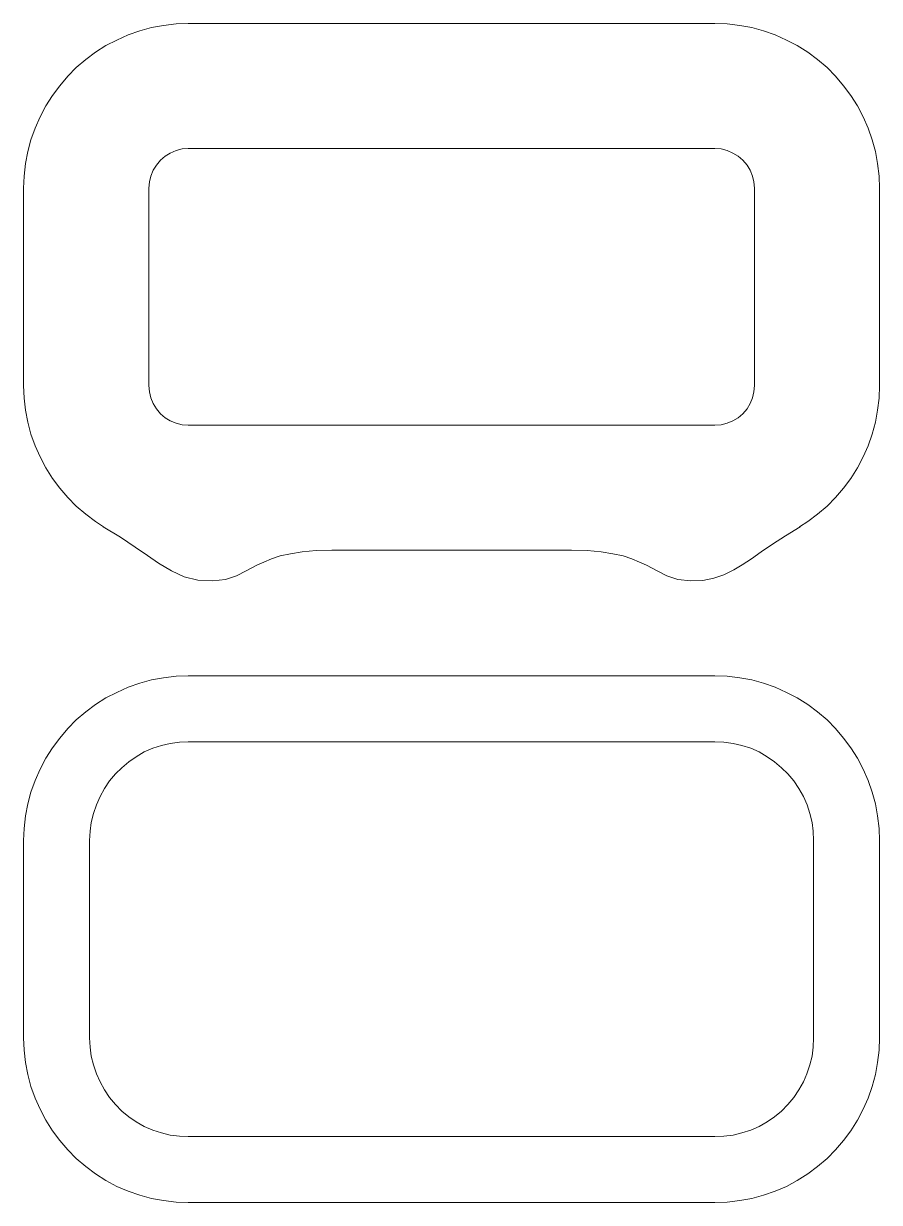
# Model space of a CAD drawing. Header units: centimetres. Extents: x -9.5 to 10, y -8.8 to 10.
# Drawn here: x -9.47 to -3.28, y -8.28 to 0.25 of the extents above; entities that cross this region are included whole.
import ezdxf

# ---------------------------------------------------------------- set-up
doc = ezdxf.new("R2010")
doc.units = ezdxf.units.CM
doc.header["$MEASUREMENT"] = 0
doc.layers.add('layer 1', color=7, linetype='Continuous')

msp = doc.modelspace()

# ---------------------------------------------------------------- linework, layer by layer
at = {"layer": 'layer 1', "color": 7, "lineweight": 13}
for points, knots in [([(-3.28474, -0.84885), (-3.28474, -0.84885), (-3.29532, -0.75892), (-3.29532, -0.75892), (-3.29532, -0.75892), (-3.29532, -0.75892), (-3.3112, -0.67158), (-3.3112, -0.67158), (-3.3112, -0.67158), (-3.3112, -0.67158), (-3.33501, -0.58694), (-3.33501, -0.58694), (-3.33501, -0.58694), (-3.33501, -0.58694), (-3.36411, -0.50227), (-3.36411, -0.50227), (-3.36411, -0.50227), (-3.36411, -0.50227), (-3.39851, -0.42022), (-3.39851, -0.42022), (-3.39851, -0.42022), (-3.39851, -0.42022), (-3.44084, -0.34084), (-3.44084, -0.34084), (-3.44084, -0.34084), (-3.44084, -0.34084), (-3.48847, -0.26676), (-3.48847, -0.26676), (-3.48847, -0.26676), (-3.48847, -0.26676), (-3.54139, -0.19532), (-3.54139, -0.19532), (-3.54139, -0.19532), (-3.54139, -0.19532), (-3.5996, -0.12653), (-3.5996, -0.12653), (-3.5996, -0.12653), (-3.5996, -0.12653), (-3.66045, -0.06303), (-3.66045, -0.06303), (-3.66045, -0.06303), (-3.66045, -0.06303), (-3.72924, -0.00485), (-3.72924, -0.00485), (-3.72924, -0.00485), (-3.72924, -0.00485), (-3.80068, 0.04807), (-3.80068, 0.04807), (-3.80068, 0.04807), (-3.80068, 0.04807), (-3.87741, 0.09572), (-3.87741, 0.09572), (-3.87741, 0.09572), (-3.87741, 0.09572), (-3.95414, 0.13541), (-3.95414, 0.13541), (-3.95414, 0.13541), (-3.95414, 0.13541), (-4.03616, 0.17243), (-4.03616, 0.17243), (-4.03616, 0.17243), (-4.03616, 0.17243), (-4.12083, 0.20156), (-4.12083, 0.20156), (-4.12083, 0.20156), (-4.12083, 0.20156), (-4.2055, 0.22535), (-4.2055, 0.22535), (-4.2055, 0.22535), (-4.2055, 0.22535), (-4.29281, 0.24125), (-4.29281, 0.24125), (-4.29281, 0.24125), (-4.29281, 0.24125), (-4.38277, 0.25181), (-4.38277, 0.25181), (-4.38277, 0.25181), (-4.38277, 0.25181), (-4.47273, 0.25448), (-4.47273, 0.25448), (-4.47273, 0.25448), (-4.47273, 0.25448), (-8.28271, 0.25446), (-8.28271, 0.25446), (-8.28271, 0.25446), (-8.28271, 0.25446), (-8.37002, 0.25179), (-8.37002, 0.25179), (-8.37002, 0.25179), (-8.37002, 0.25179), (-8.45998, 0.24123), (-8.45998, 0.24123), (-8.45998, 0.24123), (-8.45998, 0.24123), (-8.54729, 0.22533), (-8.54729, 0.22533), (-8.54729, 0.22533), (-8.54729, 0.22533), (-8.63196, 0.20154), (-8.63196, 0.20154), (-8.63196, 0.20154), (-8.63196, 0.20154), (-8.71663, 0.17241), (-8.71663, 0.17241), (-8.71663, 0.17241), (-8.71663, 0.17241), (-8.79865, 0.13539), (-8.79865, 0.13539), (-8.79865, 0.13539), (-8.79865, 0.13539), (-8.87803, 0.0957), (-8.87803, 0.0957), (-8.87803, 0.0957), (-8.87803, 0.0957), (-8.95211, 0.04805), (-8.95211, 0.04805), (-8.95211, 0.04805), (-8.95211, 0.04805), (-9.02355, -0.00487), (-9.02355, -0.00487), (-9.02355, -0.00487), (-9.02355, -0.00487), (-9.09234, -0.06305), (-9.09234, -0.06305), (-9.09234, -0.06305), (-9.09234, -0.06305), (-9.15319, -0.12655), (-9.15319, -0.12655), (-9.15319, -0.12655), (-9.15319, -0.12655), (-9.2114, -0.19534), (-9.2114, -0.19534), (-9.2114, -0.19534), (-9.2114, -0.19534), (-9.26432, -0.26678), (-9.26432, -0.26678), (-9.26432, -0.26678), (-9.26432, -0.26678), (-9.31195, -0.34086), (-9.31195, -0.34086), (-9.31195, -0.34086), (-9.31195, -0.34086), (-9.35428, -0.42024), (-9.35428, -0.42024), (-9.35428, -0.42024), (-9.35428, -0.42024), (-9.38868, -0.50229), (-9.38868, -0.50229), (-9.38868, -0.50229), (-9.38868, -0.50229), (-9.42043, -0.58696), (-9.42043, -0.58696), (-9.42043, -0.58696), (-9.42043, -0.58696), (-9.4416, -0.6716), (-9.4416, -0.6716), (-9.4416, -0.6716), (-9.4416, -0.6716), (-9.46012, -0.75894), (-9.46012, -0.75894), (-9.46012, -0.75894), (-9.46012, -0.75894), (-9.46806, -0.84887), (-9.46806, -0.84887), (-9.46806, -0.84887), (-9.46806, -0.84887), (-9.47335, -0.93618), (-9.47335, -0.93618), (-9.47335, -0.93618), (-9.47335, -0.93618), (-9.47335, -2.36493), (-9.47335, -2.36493), (-9.47335, -2.36493), (-9.47335, -2.36493), (-9.46806, -2.45489), (-9.46806, -2.45489), (-9.46806, -2.45489), (-9.46806, -2.45489), (-9.46012, -2.5422), (-9.46012, -2.5422), (-9.46012, -2.5422), (-9.46012, -2.5422), (-9.4416, -2.62951), (-9.4416, -2.62951), (-9.4416, -2.62951), (-9.4416, -2.62951), (-9.42043, -2.71685), (-9.42043, -2.71685), (-9.42043, -2.71685), (-9.42043, -2.71685), (-9.38868, -2.80149), (-9.38868, -2.80149), (-9.38868, -2.80149), (-9.38868, -2.80149), (-9.35428, -2.88087), (-9.35428, -2.88087), (-9.35428, -2.88087), (-9.35428, -2.88087), (-9.31195, -2.96025), (-9.31195, -2.96025), (-9.31195, -2.96025), (-9.31195, -2.96025), (-9.26432, -3.03698), (-9.26432, -3.03698), (-9.26432, -3.03698), (-9.26432, -3.03698), (-9.2114, -3.10842), (-9.2114, -3.10842), (-9.2114, -3.10842), (-9.2114, -3.10842), (-9.15319, -3.17457), (-9.15319, -3.17457), (-9.15319, -3.17457), (-9.15319, -3.17457), (-9.09234, -3.23804), (-9.09234, -3.23804), (-9.09234, -3.23804), (-9.09234, -3.23804), (-9.02355, -3.29625), (-9.02355, -3.29625), (-9.02355, -3.29625), (-9.02355, -3.29625), (-8.95211, -3.34917), (-8.95211, -3.34917), (-8.95211, -3.34917), (-8.95211, -3.34917), (-8.89406, -3.38648), (-8.89406, -3.38648), (-8.89406, -3.38648), (-8.89406, -3.38648), (-8.89655, -3.38622), (-8.89655, -3.38622), (-8.89655, -3.38622), (-8.89655, -3.38622), (-8.7722, -3.46292), (-8.7722, -3.46292), (-8.7722, -3.46292), (-8.7722, -3.46292), (-8.66637, -3.53436), (-8.66637, -3.53436), (-8.66637, -3.53436), (-8.66637, -3.53436), (-8.57641, -3.59521), (-8.57641, -3.59521), (-8.57641, -3.59521), (-8.57641, -3.59521), (-8.49703, -3.6508), (-8.49703, -3.6508), (-8.49703, -3.6508), (-8.49703, -3.6508), (-8.40443, -3.70636), (-8.40443, -3.70636), (-8.40443, -3.70636), (-8.40443, -3.70636), (-8.31183, -3.74872), (-8.31183, -3.74872), (-8.31183, -3.74872), (-8.31183, -3.74872), (-8.21393, -3.77251), (-8.21393, -3.77251), (-8.21393, -3.77251), (-8.21393, -3.77251), (-8.10545, -3.7778), (-8.10545, -3.7778), (-8.10545, -3.7778), (-8.10545, -3.7778), (-8.01285, -3.76722), (-8.01285, -3.76722), (-8.01285, -3.76722), (-8.01285, -3.76722), (-7.93347, -3.74076), (-7.93347, -3.74076), (-7.93347, -3.74076), (-7.93347, -3.74076), (-7.86203, -3.70636), (-7.86203, -3.70636), (-7.86203, -3.70636), (-7.86203, -3.70636), (-7.78533, -3.66403), (-7.78533, -3.66403), (-7.78533, -3.66403), (-7.78533, -3.66403), (-7.73506, -3.64286), (-7.73506, -3.64286), (-7.73506, -3.64286), (-7.73506, -3.64286), (-7.6795, -3.61905), (-7.6795, -3.61905), (-7.6795, -3.61905), (-7.6795, -3.61905), (-7.616, -3.59788), (-7.616, -3.59788), (-7.616, -3.59788), (-7.616, -3.59788), (-7.54192, -3.58198), (-7.54192, -3.58198), (-7.54192, -3.58198), (-7.54192, -3.58198), (-7.45725, -3.56875), (-7.45725, -3.56875), (-7.45725, -3.56875), (-7.45725, -3.56875), (-7.35671, -3.55819), (-7.35671, -3.55819), (-7.35671, -3.55819), (-7.35671, -3.55819), (-7.24294, -3.55552), (-7.24294, -3.55552), (-7.24294, -3.55552), (-7.24294, -3.55552), (-5.50991, -3.55548), (-5.50991, -3.55548), (-5.50991, -3.55548), (-5.50991, -3.55548), (-5.39611, -3.55815), (-5.39611, -3.55815), (-5.39611, -3.55815), (-5.39611, -3.55815), (-5.29557, -3.56871), (-5.29557, -3.56871), (-5.29557, -3.56871), (-5.29557, -3.56871), (-5.2109, -3.58194), (-5.2109, -3.58194), (-5.2109, -3.58194), (-5.2109, -3.58194), (-5.13682, -3.59784), (-5.13682, -3.59784), (-5.13682, -3.59784), (-5.13682, -3.59784), (-5.07335, -3.61901), (-5.07335, -3.61901), (-5.07335, -3.61901), (-5.07335, -3.61901), (-5.01776, -3.64282), (-5.01776, -3.64282), (-5.01776, -3.64282), (-5.01776, -3.64282), (-4.96752, -3.66399), (-4.96752, -3.66399), (-4.96752, -3.66399), (-4.96752, -3.66399), (-4.89079, -3.70632), (-4.89079, -3.70632), (-4.89079, -3.70632), (-4.89079, -3.70632), (-4.81935, -3.74072), (-4.81935, -3.74072), (-4.81935, -3.74072), (-4.81935, -3.74072), (-4.73997, -3.76718), (-4.73997, -3.76718), (-4.73997, -3.76718), (-4.73997, -3.76718), (-4.64737, -3.77776), (-4.64737, -3.77776), (-4.64737, -3.77776), (-4.64737, -3.77776), (-4.56006, -3.77511), (-4.56006, -3.77511), (-4.56006, -3.77511), (-4.56006, -3.77511), (-4.48068, -3.75921), (-4.48068, -3.75921), (-4.48068, -3.75921), (-4.48068, -3.75921), (-4.4066, -3.73542), (-4.4066, -3.73542), (-4.4066, -3.73542), (-4.4066, -3.73542), (-4.33516, -3.69838), (-4.33516, -3.69838), (-4.33516, -3.69838), (-4.33516, -3.69838), (-4.27431, -3.66134), (-4.27431, -3.66134), (-4.27431, -3.66134), (-4.27431, -3.66134), (-4.20816, -3.61901), (-4.20816, -3.61901), (-4.20816, -3.61901), (-4.20816, -3.61901), (-4.13672, -3.56874), (-4.13672, -3.56874), (-4.13672, -3.56874), (-4.13672, -3.56874), (-4.0547, -3.51318), (-4.0547, -3.51318), (-4.0547, -3.51318), (-4.0547, -3.51318), (-3.9621, -3.45233), (-3.9621, -3.45233), (-3.9621, -3.45233), (-3.9621, -3.45233), (-3.85627, -3.38618), (-3.85627, -3.38618), (-3.85627, -3.38618), (-3.85627, -3.38618), (-3.86122, -3.38671), (-3.86122, -3.38671), (-3.86122, -3.38671), (-3.86122, -3.38671), (-3.80071, -3.34914), (-3.80071, -3.34914), (-3.80071, -3.34914), (-3.80071, -3.34914), (-3.72927, -3.29622), (-3.72927, -3.29622), (-3.72927, -3.29622), (-3.72927, -3.29622), (-3.66048, -3.23801), (-3.66048, -3.23801), (-3.66048, -3.23801), (-3.66048, -3.23801), (-3.59963, -3.17454), (-3.59963, -3.17454), (-3.59963, -3.17454), (-3.59963, -3.17454), (-3.54142, -3.10839), (-3.54142, -3.10839), (-3.54142, -3.10839), (-3.54142, -3.10839), (-3.4885, -3.03695), (-3.4885, -3.03695), (-3.4885, -3.03695), (-3.4885, -3.03695), (-3.44087, -2.96022), (-3.44087, -2.96022), (-3.44087, -2.96022), (-3.44087, -2.96022), (-3.39854, -2.88084), (-3.39854, -2.88084), (-3.39854, -2.88084), (-3.39854, -2.88084), (-3.36414, -2.80146), (-3.36414, -2.80146), (-3.36414, -2.80146), (-3.36414, -2.80146), (-3.33504, -2.71682), (-3.33504, -2.71682), (-3.33504, -2.71682), (-3.33504, -2.71682), (-3.31123, -2.62948), (-3.31123, -2.62948), (-3.31123, -2.62948), (-3.31123, -2.62948), (-3.29535, -2.54217), (-3.29535, -2.54217), (-3.29535, -2.54217), (-3.29535, -2.54217), (-3.28477, -2.45486), (-3.28477, -2.45486), (-3.28477, -2.45486), (-3.28477, -2.45486), (-3.28212, -2.3649), (-3.28212, -2.3649), (-3.28212, -2.3649), (-3.28212, -2.3649), (-3.28212, -0.93615), (-3.28212, -0.93615), (-3.28212, -0.93615), (-3.28212, -0.93615), (-3.28474, -0.84885), (-3.28474, -0.84885)], [0, 0, 0, 0, 0.008547, 0.008547, 0.008547, 0.008547, 0.017094, 0.017094, 0.017094, 0.017094, 0.025641, 0.025641, 0.025641, 0.025641, 0.034188, 0.034188, 0.034188, 0.034188, 0.042735, 0.042735, 0.042735, 0.042735, 0.0512821, 0.0512821, 0.0512821, 0.0512821, 0.0598291, 0.0598291, 0.0598291, 0.0598291, 0.0683761, 0.0683761, 0.0683761, 0.0683761, 0.0769231, 0.0769231, 0.0769231, 0.0769231, 0.0854701, 0.0854701, 0.0854701, 0.0854701, 0.0940171, 0.0940171, 0.0940171, 0.0940171, 0.1025641, 0.1025641, 0.1025641, 0.1025641, 0.1111111, 0.1111111, 0.1111111, 0.1111111, 0.1196581, 0.1196581, 0.1196581, 0.1196581, 0.1282051, 0.1282051, 0.1282051, 0.1282051, 0.1367521, 0.1367521, 0.1367521, 0.1367521, 0.1452991, 0.1452991, 0.1452991, 0.1452991, 0.1538462, 0.1538462, 0.1538462, 0.1538462, 0.1623932, 0.1623932, 0.1623932, 0.1623932, 0.1709402, 0.1709402, 0.1709402, 0.1709402, 0.1794872, 0.1794872, 0.1794872, 0.1794872, 0.1880342, 0.1880342, 0.1880342, 0.1880342, 0.1965812, 0.1965812, 0.1965812, 0.1965812, 0.2051282, 0.2051282, 0.2051282, 0.2051282, 0.2136752, 0.2136752, 0.2136752, 0.2136752, 0.2222222, 0.2222222, 0.2222222, 0.2222222, 0.2307692, 0.2307692, 0.2307692, 0.2307692, 0.2393162, 0.2393162, 0.2393162, 0.2393162, 0.2478632, 0.2478632, 0.2478632, 0.2478632, 0.2564103, 0.2564103, 0.2564103, 0.2564103, 0.2649573, 0.2649573, 0.2649573, 0.2649573, 0.2735043, 0.2735043, 0.2735043, 0.2735043, 0.2820513, 0.2820513, 0.2820513, 0.2820513, 0.2905983, 0.2905983, 0.2905983, 0.2905983, 0.2991453, 0.2991453, 0.2991453, 0.2991453, 0.3076923, 0.3076923, 0.3076923, 0.3076923, 0.3162393, 0.3162393, 0.3162393, 0.3162393, 0.3247863, 0.3247863, 0.3247863, 0.3247863, 0.3333333, 0.3333333, 0.3333333, 0.3333333, 0.3418803, 0.3418803, 0.3418803, 0.3418803, 0.3504274, 0.3504274, 0.3504274, 0.3504274, 0.3589744, 0.3589744, 0.3589744, 0.3589744, 0.3675214, 0.3675214, 0.3675214, 0.3675214, 0.3760684, 0.3760684, 0.3760684, 0.3760684, 0.3846154, 0.3846154, 0.3846154, 0.3846154, 0.3931624, 0.3931624, 0.3931624, 0.3931624, 0.4017094, 0.4017094, 0.4017094, 0.4017094, 0.4102564, 0.4102564, 0.4102564, 0.4102564, 0.4188034, 0.4188034, 0.4188034, 0.4188034, 0.4273504, 0.4273504, 0.4273504, 0.4273504, 0.4358974, 0.4358974, 0.4358974, 0.4358974, 0.4444444, 0.4444444, 0.4444444, 0.4444444, 0.4529915, 0.4529915, 0.4529915, 0.4529915, 0.4615385, 0.4615385, 0.4615385, 0.4615385, 0.4700855, 0.4700855, 0.4700855, 0.4700855, 0.4786325, 0.4786325, 0.4786325, 0.4786325, 0.4871795, 0.4871795, 0.4871795, 0.4871795, 0.4957265, 0.4957265, 0.4957265, 0.4957265, 0.5042735, 0.5042735, 0.5042735, 0.5042735, 0.5128205, 0.5128205, 0.5128205, 0.5128205, 0.5213675, 0.5213675, 0.5213675, 0.5213675, 0.5299145, 0.5299145, 0.5299145, 0.5299145, 0.5384615, 0.5384615, 0.5384615, 0.5384615, 0.5470085, 0.5470085, 0.5470085, 0.5470085, 0.5555556, 0.5555556, 0.5555556, 0.5555556, 0.5641026, 0.5641026, 0.5641026, 0.5641026, 0.5726496, 0.5726496, 0.5726496, 0.5726496, 0.5811966, 0.5811966, 0.5811966, 0.5811966, 0.5897436, 0.5897436, 0.5897436, 0.5897436, 0.5982906, 0.5982906, 0.5982906, 0.5982906, 0.6068376, 0.6068376, 0.6068376, 0.6068376, 0.6153846, 0.6153846, 0.6153846, 0.6153846, 0.6239316, 0.6239316, 0.6239316, 0.6239316, 0.6324786, 0.6324786, 0.6324786, 0.6324786, 0.6410256, 0.6410256, 0.6410256, 0.6410256, 0.6495726, 0.6495726, 0.6495726, 0.6495726, 0.6581197, 0.6581197, 0.6581197, 0.6581197, 0.6666667, 0.6666667, 0.6666667, 0.6666667, 0.6752137, 0.6752137, 0.6752137, 0.6752137, 0.6837607, 0.6837607, 0.6837607, 0.6837607, 0.6923077, 0.6923077, 0.6923077, 0.6923077, 0.7008547, 0.7008547, 0.7008547, 0.7008547, 0.7094017, 0.7094017, 0.7094017, 0.7094017, 0.7179487, 0.7179487, 0.7179487, 0.7179487, 0.7264957, 0.7264957, 0.7264957, 0.7264957, 0.7350427, 0.7350427, 0.7350427, 0.7350427, 0.7435897, 0.7435897, 0.7435897, 0.7435897, 0.7521368, 0.7521368, 0.7521368, 0.7521368, 0.7606838, 0.7606838, 0.7606838, 0.7606838, 0.7692308, 0.7692308, 0.7692308, 0.7692308, 0.7777778, 0.7777778, 0.7777778, 0.7777778, 0.7863248, 0.7863248, 0.7863248, 0.7863248, 0.7948718, 0.7948718, 0.7948718, 0.7948718, 0.8034188, 0.8034188, 0.8034188, 0.8034188, 0.8119658, 0.8119658, 0.8119658, 0.8119658, 0.8205128, 0.8205128, 0.8205128, 0.8205128, 0.8290598, 0.8290598, 0.8290598, 0.8290598, 0.8376068, 0.8376068, 0.8376068, 0.8376068, 0.8461538, 0.8461538, 0.8461538, 0.8461538, 0.8547009, 0.8547009, 0.8547009, 0.8547009, 0.8632479, 0.8632479, 0.8632479, 0.8632479, 0.8717949, 0.8717949, 0.8717949, 0.8717949, 0.8803419, 0.8803419, 0.8803419, 0.8803419, 0.8888889, 0.8888889, 0.8888889, 0.8888889, 0.8974359, 0.8974359, 0.8974359, 0.8974359, 0.9059829, 0.9059829, 0.9059829, 0.9059829, 0.9145299, 0.9145299, 0.9145299, 0.9145299, 0.9230769, 0.9230769, 0.9230769, 0.9230769, 0.9316239, 0.9316239, 0.9316239, 0.9316239, 0.9401709, 0.9401709, 0.9401709, 0.9401709, 0.9487179, 0.9487179, 0.9487179, 0.9487179, 0.957265, 0.957265, 0.957265, 0.957265, 0.965812, 0.965812, 0.965812, 0.965812, 0.974359, 0.974359, 0.974359, 0.974359, 0.982906, 0.982906, 0.982906, 0.982906, 1, 1, 1, 1]), ([(-8.28271, -2.65066), (-8.28271, -2.65066), (-8.32504, -2.64799), (-8.32504, -2.64799), (-8.32504, -2.64799), (-8.32504, -2.64799), (-8.37002, -2.63743), (-8.37002, -2.63743), (-8.37002, -2.63743), (-8.37002, -2.63743), (-8.41235, -2.61891), (-8.41235, -2.61891), (-8.41235, -2.61891), (-8.41235, -2.61891), (-8.44939, -2.59774), (-8.44939, -2.59774), (-8.44939, -2.59774), (-8.44939, -2.59774), (-8.48379, -2.56861), (-8.48379, -2.56861), (-8.48379, -2.56861), (-8.48379, -2.56861), (-8.51289, -2.53421), (-8.51289, -2.53421), (-8.51289, -2.53421), (-8.51289, -2.53421), (-8.5367, -2.49452), (-8.5367, -2.49452), (-8.5367, -2.49452), (-8.5367, -2.49452), (-8.55258, -2.45483), (-8.55258, -2.45483), (-8.55258, -2.45483), (-8.55258, -2.45483), (-8.56316, -2.40985), (-8.56316, -2.40985), (-8.56316, -2.40985), (-8.56316, -2.40985), (-8.56845, -2.36487), (-8.56845, -2.36487), (-8.56845, -2.36487), (-8.56845, -2.36487), (-8.56845, -0.93612), (-8.56845, -0.93612), (-8.56845, -0.93612), (-8.56845, -0.93612), (-8.56316, -0.89117), (-8.56316, -0.89117), (-8.56316, -0.89117), (-8.56316, -0.89117), (-8.55258, -0.84881), (-8.55258, -0.84881), (-8.55258, -0.84881), (-8.55258, -0.84881), (-8.5367, -0.80648), (-8.5367, -0.80648), (-8.5367, -0.80648), (-8.5367, -0.80648), (-8.51289, -0.76944), (-8.51289, -0.76944), (-8.51289, -0.76944), (-8.51289, -0.76944), (-8.48379, -0.73504), (-8.48379, -0.73504), (-8.48379, -0.73504), (-8.48379, -0.73504), (-8.44939, -0.70594), (-8.44939, -0.70594), (-8.44939, -0.70594), (-8.44939, -0.70594), (-8.41235, -0.68213), (-8.41235, -0.68213), (-8.41235, -0.68213), (-8.41235, -0.68213), (-8.37002, -0.66361), (-8.37002, -0.66361), (-8.37002, -0.66361), (-8.37002, -0.66361), (-8.32504, -0.65305), (-8.32504, -0.65305), (-8.32504, -0.65305), (-8.32504, -0.65305), (-8.28271, -0.65038), (-8.28271, -0.65038), (-8.28271, -0.65038), (-8.28271, -0.65038), (-4.47271, -0.65038), (-4.47271, -0.65038), (-4.47271, -0.65038), (-4.47271, -0.65038), (-4.42773, -0.65305), (-4.42773, -0.65305), (-4.42773, -0.65305), (-4.42773, -0.65305), (-4.38275, -0.66361), (-4.38275, -0.66361), (-4.38275, -0.66361), (-4.38275, -0.66361), (-4.34306, -0.68213), (-4.34306, -0.68213), (-4.34306, -0.68213), (-4.34306, -0.68213), (-4.30337, -0.70594), (-4.30337, -0.70594), (-4.30337, -0.70594), (-4.30337, -0.70594), (-4.26897, -0.73504), (-4.26897, -0.73504), (-4.26897, -0.73504), (-4.26897, -0.73504), (-4.23987, -0.76944), (-4.23987, -0.76944), (-4.23987, -0.76944), (-4.23987, -0.76944), (-4.21606, -0.80648), (-4.21606, -0.80648), (-4.21606, -0.80648), (-4.21606, -0.80648), (-4.20018, -0.84881), (-4.20018, -0.84881), (-4.20018, -0.84881), (-4.20018, -0.84881), (-4.1896, -0.89117), (-4.1896, -0.89117), (-4.1896, -0.89117), (-4.1896, -0.89117), (-4.18695, -0.93612), (-4.18695, -0.93612), (-4.18695, -0.93612), (-4.18695, -0.93612), (-4.18695, -2.36487), (-4.18695, -2.36487), (-4.18695, -2.36487), (-4.18695, -2.36487), (-4.1896, -2.40985), (-4.1896, -2.40985), (-4.1896, -2.40985), (-4.1896, -2.40985), (-4.20018, -2.45483), (-4.20018, -2.45483), (-4.20018, -2.45483), (-4.20018, -2.45483), (-4.21606, -2.49452), (-4.21606, -2.49452), (-4.21606, -2.49452), (-4.21606, -2.49452), (-4.23987, -2.53421), (-4.23987, -2.53421), (-4.23987, -2.53421), (-4.23987, -2.53421), (-4.26897, -2.56861), (-4.26897, -2.56861), (-4.26897, -2.56861), (-4.26897, -2.56861), (-4.30337, -2.59774), (-4.30337, -2.59774), (-4.30337, -2.59774), (-4.30337, -2.59774), (-4.34306, -2.61891), (-4.34306, -2.61891), (-4.34306, -2.61891), (-4.34306, -2.61891), (-4.38275, -2.63743), (-4.38275, -2.63743), (-4.38275, -2.63743), (-4.38275, -2.63743), (-4.42773, -2.64799), (-4.42773, -2.64799), (-4.42773, -2.64799), (-4.42773, -2.64799), (-4.47271, -2.65066), (-4.47271, -2.65066), (-4.47271, -2.65066), (-4.47271, -2.65066), (-8.28271, -2.65066), (-8.28271, -2.65066)], [0, 0, 0, 0, 0.0222222, 0.0222222, 0.0222222, 0.0222222, 0.0444444, 0.0444444, 0.0444444, 0.0444444, 0.0666667, 0.0666667, 0.0666667, 0.0666667, 0.0888889, 0.0888889, 0.0888889, 0.0888889, 0.1111111, 0.1111111, 0.1111111, 0.1111111, 0.1333333, 0.1333333, 0.1333333, 0.1333333, 0.1555556, 0.1555556, 0.1555556, 0.1555556, 0.1777778, 0.1777778, 0.1777778, 0.1777778, 0.2, 0.2, 0.2, 0.2, 0.2222222, 0.2222222, 0.2222222, 0.2222222, 0.2444444, 0.2444444, 0.2444444, 0.2444444, 0.2666667, 0.2666667, 0.2666667, 0.2666667, 0.2888889, 0.2888889, 0.2888889, 0.2888889, 0.3111111, 0.3111111, 0.3111111, 0.3111111, 0.3333333, 0.3333333, 0.3333333, 0.3333333, 0.3555556, 0.3555556, 0.3555556, 0.3555556, 0.3777778, 0.3777778, 0.3777778, 0.3777778, 0.4, 0.4, 0.4, 0.4, 0.4222222, 0.4222222, 0.4222222, 0.4222222, 0.4444444, 0.4444444, 0.4444444, 0.4444444, 0.4666667, 0.4666667, 0.4666667, 0.4666667, 0.4888889, 0.4888889, 0.4888889, 0.4888889, 0.5111111, 0.5111111, 0.5111111, 0.5111111, 0.5333333, 0.5333333, 0.5333333, 0.5333333, 0.5555556, 0.5555556, 0.5555556, 0.5555556, 0.5777778, 0.5777778, 0.5777778, 0.5777778, 0.6, 0.6, 0.6, 0.6, 0.6222222, 0.6222222, 0.6222222, 0.6222222, 0.6444444, 0.6444444, 0.6444444, 0.6444444, 0.6666667, 0.6666667, 0.6666667, 0.6666667, 0.6888889, 0.6888889, 0.6888889, 0.6888889, 0.7111111, 0.7111111, 0.7111111, 0.7111111, 0.7333333, 0.7333333, 0.7333333, 0.7333333, 0.7555556, 0.7555556, 0.7555556, 0.7555556, 0.7777778, 0.7777778, 0.7777778, 0.7777778, 0.8, 0.8, 0.8, 0.8, 0.8222222, 0.8222222, 0.8222222, 0.8222222, 0.8444444, 0.8444444, 0.8444444, 0.8444444, 0.8666667, 0.8666667, 0.8666667, 0.8666667, 0.8888889, 0.8888889, 0.8888889, 0.8888889, 0.9111111, 0.9111111, 0.9111111, 0.9111111, 0.9333333, 0.9333333, 0.9333333, 0.9333333, 0.9555556, 0.9555556, 0.9555556, 0.9555556, 1, 1, 1, 1]), ([(-3.28474, -5.56899), (-3.28474, -5.56899), (-3.29532, -5.47903), (-3.29532, -5.47903), (-3.29532, -5.47903), (-3.29532, -5.47903), (-3.3112, -5.39172), (-3.3112, -5.39172), (-3.3112, -5.39172), (-3.3112, -5.39172), (-3.33501, -5.30705), (-3.33501, -5.30705), (-3.33501, -5.30705), (-3.33501, -5.30705), (-3.36411, -5.22241), (-3.36411, -5.22241), (-3.36411, -5.22241), (-3.36411, -5.22241), (-3.39851, -5.14036), (-3.39851, -5.14036), (-3.39851, -5.14036), (-3.39851, -5.14036), (-3.44084, -5.06098), (-3.44084, -5.06098), (-3.44084, -5.06098), (-3.44084, -5.06098), (-3.48847, -4.9869), (-3.48847, -4.9869), (-3.48847, -4.9869), (-3.48847, -4.9869), (-3.54139, -4.91546), (-3.54139, -4.91546), (-3.54139, -4.91546), (-3.54139, -4.91546), (-3.59959, -4.84665), (-3.59959, -4.84665), (-3.59959, -4.84665), (-3.59959, -4.84665), (-3.66044, -4.78318), (-3.66044, -4.78318), (-3.66044, -4.78318), (-3.66044, -4.78318), (-3.72923, -4.72497), (-3.72923, -4.72497), (-3.72923, -4.72497), (-3.72923, -4.72497), (-3.80067, -4.67205), (-3.80067, -4.67205), (-3.80067, -4.67205), (-3.80067, -4.67205), (-3.8774, -4.62442), (-3.8774, -4.62442), (-3.8774, -4.62442), (-3.8774, -4.62442), (-3.95413, -4.58473), (-3.95413, -4.58473), (-3.95413, -4.58473), (-3.95413, -4.58473), (-4.03615, -4.54771), (-4.03615, -4.54771), (-4.03615, -4.54771), (-4.03615, -4.54771), (-4.12082, -4.51858), (-4.12082, -4.51858), (-4.12082, -4.51858), (-4.12082, -4.51858), (-4.20549, -4.49479), (-4.20549, -4.49479), (-4.20549, -4.49479), (-4.20549, -4.49479), (-4.2928, -4.47889), (-4.2928, -4.47889), (-4.2928, -4.47889), (-4.2928, -4.47889), (-4.38276, -4.46833), (-4.38276, -4.46833), (-4.38276, -4.46833), (-4.38276, -4.46833), (-4.47272, -4.46566), (-4.47272, -4.46566), (-4.47272, -4.46566), (-4.47272, -4.46566), (-8.28271, -4.46568), (-8.28271, -4.46568), (-8.28271, -4.46568), (-8.28271, -4.46568), (-8.37002, -4.46835), (-8.37002, -4.46835), (-8.37002, -4.46835), (-8.37002, -4.46835), (-8.45998, -4.47891), (-8.45998, -4.47891), (-8.45998, -4.47891), (-8.45998, -4.47891), (-8.54729, -4.49481), (-8.54729, -4.49481), (-8.54729, -4.49481), (-8.54729, -4.49481), (-8.63196, -4.5186), (-8.63196, -4.5186), (-8.63196, -4.5186), (-8.63196, -4.5186), (-8.71663, -4.54773), (-8.71663, -4.54773), (-8.71663, -4.54773), (-8.71663, -4.54773), (-8.79865, -4.58475), (-8.79865, -4.58475), (-8.79865, -4.58475), (-8.79865, -4.58475), (-8.87803, -4.62444), (-8.87803, -4.62444), (-8.87803, -4.62444), (-8.87803, -4.62444), (-8.95211, -4.67207), (-8.95211, -4.67207), (-8.95211, -4.67207), (-8.95211, -4.67207), (-9.02355, -4.72499), (-9.02355, -4.72499), (-9.02355, -4.72499), (-9.02355, -4.72499), (-9.09234, -4.7832), (-9.09234, -4.7832), (-9.09234, -4.7832), (-9.09234, -4.7832), (-9.15319, -4.84667), (-9.15319, -4.84667), (-9.15319, -4.84667), (-9.15319, -4.84667), (-9.2114, -4.91549), (-9.2114, -4.91549), (-9.2114, -4.91549), (-9.2114, -4.91549), (-9.26432, -4.98693), (-9.26432, -4.98693), (-9.26432, -4.98693), (-9.26432, -4.98693), (-9.31195, -5.06101), (-9.31195, -5.06101), (-9.31195, -5.06101), (-9.31195, -5.06101), (-9.35428, -5.14039), (-9.35428, -5.14039), (-9.35428, -5.14039), (-9.35428, -5.14039), (-9.38868, -5.22244), (-9.38868, -5.22244), (-9.38868, -5.22244), (-9.38868, -5.22244), (-9.42043, -5.30708), (-9.42043, -5.30708), (-9.42043, -5.30708), (-9.42043, -5.30708), (-9.4416, -5.39175), (-9.4416, -5.39175), (-9.4416, -5.39175), (-9.4416, -5.39175), (-9.46012, -5.47906), (-9.46012, -5.47906), (-9.46012, -5.47906), (-9.46012, -5.47906), (-9.46806, -5.56902), (-9.46806, -5.56902), (-9.46806, -5.56902), (-9.46806, -5.56902), (-9.47335, -5.65633), (-9.47335, -5.65633), (-9.47335, -5.65633), (-9.47335, -5.65633), (-9.47334, -7.08502), (-9.47334, -7.08502), (-9.47334, -7.08502), (-9.47334, -7.08502), (-9.46805, -7.17498), (-9.46805, -7.17498), (-9.46805, -7.17498), (-9.46805, -7.17498), (-9.46011, -7.26232), (-9.46011, -7.26232), (-9.46011, -7.26232), (-9.46011, -7.26232), (-9.44159, -7.34961), (-9.44159, -7.34961), (-9.44159, -7.34961), (-9.44159, -7.34961), (-9.42042, -7.43695), (-9.42042, -7.43695), (-9.42042, -7.43695), (-9.42042, -7.43695), (-9.38867, -7.52159), (-9.38867, -7.52159), (-9.38867, -7.52159), (-9.38867, -7.52159), (-9.35427, -7.60097), (-9.35427, -7.60097), (-9.35427, -7.60097), (-9.35427, -7.60097), (-9.31194, -7.68035), (-9.31194, -7.68035), (-9.31194, -7.68035), (-9.31194, -7.68035), (-9.26431, -7.75708), (-9.26431, -7.75708), (-9.26431, -7.75708), (-9.26431, -7.75708), (-9.21139, -7.82854), (-9.21139, -7.82854), (-9.21139, -7.82854), (-9.21139, -7.82854), (-9.15318, -7.89469), (-9.15318, -7.89469), (-9.15318, -7.89469), (-9.15318, -7.89469), (-9.09234, -7.95815), (-9.09234, -7.95815), (-9.09234, -7.95815), (-9.09234, -7.95815), (-9.02355, -8.01638), (-9.02355, -8.01638), (-9.02355, -8.01638), (-9.02355, -8.01638), (-8.95211, -8.0693), (-8.95211, -8.0693), (-8.95211, -8.0693), (-8.95211, -8.0693), (-8.87803, -8.1169), (-8.87803, -8.1169), (-8.87803, -8.1169), (-8.87803, -8.1169), (-8.79865, -8.15929), (-8.79865, -8.15929), (-8.79865, -8.15929), (-8.79865, -8.15929), (-8.71663, -8.19366), (-8.71663, -8.19366), (-8.71663, -8.19366), (-8.71663, -8.19366), (-8.63196, -8.22276), (-8.63196, -8.22276), (-8.63196, -8.22276), (-8.63196, -8.22276), (-8.54729, -8.24657), (-8.54729, -8.24657), (-8.54729, -8.24657), (-8.54729, -8.24657), (-8.45998, -8.26245), (-8.45998, -8.26245), (-8.45998, -8.26245), (-8.45998, -8.26245), (-8.37002, -8.27303), (-8.37002, -8.27303), (-8.37002, -8.27303), (-8.37002, -8.27303), (-8.28271, -8.27565), (-8.28271, -8.27565), (-8.28271, -8.27565), (-8.28271, -8.27565), (-4.47271, -8.27565), (-4.47271, -8.27565), (-4.47271, -8.27565), (-4.47271, -8.27565), (-4.38275, -8.273), (-4.38275, -8.273), (-4.38275, -8.273), (-4.38275, -8.273), (-4.29279, -8.26242), (-4.29279, -8.26242), (-4.29279, -8.26242), (-4.29279, -8.26242), (-4.20548, -8.24654), (-4.20548, -8.24654), (-4.20548, -8.24654), (-4.20548, -8.24654), (-4.12081, -8.22273), (-4.12081, -8.22273), (-4.12081, -8.22273), (-4.12081, -8.22273), (-4.03614, -8.19363), (-4.03614, -8.19363), (-4.03614, -8.19363), (-4.03614, -8.19363), (-3.95412, -8.15926), (-3.95412, -8.15926), (-3.95412, -8.15926), (-3.95412, -8.15926), (-3.87739, -8.11687), (-3.87739, -8.11687), (-3.87739, -8.11687), (-3.87739, -8.11687), (-3.80066, -8.06927), (-3.80066, -8.06927), (-3.80066, -8.06927), (-3.80066, -8.06927), (-3.72922, -8.01635), (-3.72922, -8.01635), (-3.72922, -8.01635), (-3.72922, -8.01635), (-3.66043, -7.95812), (-3.66043, -7.95812), (-3.66043, -7.95812), (-3.66043, -7.95812), (-3.59958, -7.89467), (-3.59958, -7.89467), (-3.59958, -7.89467), (-3.59958, -7.89467), (-3.54137, -7.82852), (-3.54137, -7.82852), (-3.54137, -7.82852), (-3.54137, -7.82852), (-3.48845, -7.75706), (-3.48845, -7.75706), (-3.48845, -7.75706), (-3.48845, -7.75706), (-3.44082, -7.68033), (-3.44082, -7.68033), (-3.44082, -7.68033), (-3.44082, -7.68033), (-3.39849, -7.60095), (-3.39849, -7.60095), (-3.39849, -7.60095), (-3.39849, -7.60095), (-3.36409, -7.52157), (-3.36409, -7.52157), (-3.36409, -7.52157), (-3.36409, -7.52157), (-3.33499, -7.43693), (-3.33499, -7.43693), (-3.33499, -7.43693), (-3.33499, -7.43693), (-3.31118, -7.34959), (-3.31118, -7.34959), (-3.31118, -7.34959), (-3.31118, -7.34959), (-3.2953, -7.2623), (-3.2953, -7.2623), (-3.2953, -7.2623), (-3.2953, -7.2623), (-3.28472, -7.17496), (-3.28472, -7.17496), (-3.28472, -7.17496), (-3.28472, -7.17496), (-3.28207, -7.085), (-3.28207, -7.085), (-3.28207, -7.085), (-3.28207, -7.085), (-3.28207, -5.65628), (-3.28207, -5.65628), (-3.28207, -5.65628), (-3.28207, -5.65628), (-3.28474, -5.56899), (-3.28474, -5.56899)], [0, 0, 0, 0, 0.011236, 0.011236, 0.011236, 0.011236, 0.0224719, 0.0224719, 0.0224719, 0.0224719, 0.0337079, 0.0337079, 0.0337079, 0.0337079, 0.0449438, 0.0449438, 0.0449438, 0.0449438, 0.0561798, 0.0561798, 0.0561798, 0.0561798, 0.0674157, 0.0674157, 0.0674157, 0.0674157, 0.0786517, 0.0786517, 0.0786517, 0.0786517, 0.0898876, 0.0898876, 0.0898876, 0.0898876, 0.1011236, 0.1011236, 0.1011236, 0.1011236, 0.1123596, 0.1123596, 0.1123596, 0.1123596, 0.1235955, 0.1235955, 0.1235955, 0.1235955, 0.1348315, 0.1348315, 0.1348315, 0.1348315, 0.1460674, 0.1460674, 0.1460674, 0.1460674, 0.1573034, 0.1573034, 0.1573034, 0.1573034, 0.1685393, 0.1685393, 0.1685393, 0.1685393, 0.1797753, 0.1797753, 0.1797753, 0.1797753, 0.1910112, 0.1910112, 0.1910112, 0.1910112, 0.2022472, 0.2022472, 0.2022472, 0.2022472, 0.2134831, 0.2134831, 0.2134831, 0.2134831, 0.2247191, 0.2247191, 0.2247191, 0.2247191, 0.2359551, 0.2359551, 0.2359551, 0.2359551, 0.247191, 0.247191, 0.247191, 0.247191, 0.258427, 0.258427, 0.258427, 0.258427, 0.2696629, 0.2696629, 0.2696629, 0.2696629, 0.2808989, 0.2808989, 0.2808989, 0.2808989, 0.2921348, 0.2921348, 0.2921348, 0.2921348, 0.3033708, 0.3033708, 0.3033708, 0.3033708, 0.3146067, 0.3146067, 0.3146067, 0.3146067, 0.3258427, 0.3258427, 0.3258427, 0.3258427, 0.3370787, 0.3370787, 0.3370787, 0.3370787, 0.3483146, 0.3483146, 0.3483146, 0.3483146, 0.3595506, 0.3595506, 0.3595506, 0.3595506, 0.3707865, 0.3707865, 0.3707865, 0.3707865, 0.3820225, 0.3820225, 0.3820225, 0.3820225, 0.3932584, 0.3932584, 0.3932584, 0.3932584, 0.4044944, 0.4044944, 0.4044944, 0.4044944, 0.4157303, 0.4157303, 0.4157303, 0.4157303, 0.4269663, 0.4269663, 0.4269663, 0.4269663, 0.4382022, 0.4382022, 0.4382022, 0.4382022, 0.4494382, 0.4494382, 0.4494382, 0.4494382, 0.4606742, 0.4606742, 0.4606742, 0.4606742, 0.4719101, 0.4719101, 0.4719101, 0.4719101, 0.4831461, 0.4831461, 0.4831461, 0.4831461, 0.494382, 0.494382, 0.494382, 0.494382, 0.505618, 0.505618, 0.505618, 0.505618, 0.5168539, 0.5168539, 0.5168539, 0.5168539, 0.5280899, 0.5280899, 0.5280899, 0.5280899, 0.5393258, 0.5393258, 0.5393258, 0.5393258, 0.5505618, 0.5505618, 0.5505618, 0.5505618, 0.5617978, 0.5617978, 0.5617978, 0.5617978, 0.5730337, 0.5730337, 0.5730337, 0.5730337, 0.5842697, 0.5842697, 0.5842697, 0.5842697, 0.5955056, 0.5955056, 0.5955056, 0.5955056, 0.6067416, 0.6067416, 0.6067416, 0.6067416, 0.6179775, 0.6179775, 0.6179775, 0.6179775, 0.6292135, 0.6292135, 0.6292135, 0.6292135, 0.6404494, 0.6404494, 0.6404494, 0.6404494, 0.6516854, 0.6516854, 0.6516854, 0.6516854, 0.6629213, 0.6629213, 0.6629213, 0.6629213, 0.6741573, 0.6741573, 0.6741573, 0.6741573, 0.6853933, 0.6853933, 0.6853933, 0.6853933, 0.6966292, 0.6966292, 0.6966292, 0.6966292, 0.7078652, 0.7078652, 0.7078652, 0.7078652, 0.7191011, 0.7191011, 0.7191011, 0.7191011, 0.7303371, 0.7303371, 0.7303371, 0.7303371, 0.741573, 0.741573, 0.741573, 0.741573, 0.752809, 0.752809, 0.752809, 0.752809, 0.7640449, 0.7640449, 0.7640449, 0.7640449, 0.7752809, 0.7752809, 0.7752809, 0.7752809, 0.7865169, 0.7865169, 0.7865169, 0.7865169, 0.7977528, 0.7977528, 0.7977528, 0.7977528, 0.8089888, 0.8089888, 0.8089888, 0.8089888, 0.8202247, 0.8202247, 0.8202247, 0.8202247, 0.8314607, 0.8314607, 0.8314607, 0.8314607, 0.8426966, 0.8426966, 0.8426966, 0.8426966, 0.8539326, 0.8539326, 0.8539326, 0.8539326, 0.8651685, 0.8651685, 0.8651685, 0.8651685, 0.8764045, 0.8764045, 0.8764045, 0.8764045, 0.8876404, 0.8876404, 0.8876404, 0.8876404, 0.8988764, 0.8988764, 0.8988764, 0.8988764, 0.9101124, 0.9101124, 0.9101124, 0.9101124, 0.9213483, 0.9213483, 0.9213483, 0.9213483, 0.9325843, 0.9325843, 0.9325843, 0.9325843, 0.9438202, 0.9438202, 0.9438202, 0.9438202, 0.9550562, 0.9550562, 0.9550562, 0.9550562, 0.9662921, 0.9662921, 0.9662921, 0.9662921, 0.9775281, 0.9775281, 0.9775281, 0.9775281, 1, 1, 1, 1]), ([(-3.75834, -7.08502), (-3.75834, -7.08502), (-3.76099, -7.15117), (-3.76099, -7.15117), (-3.76099, -7.15117), (-3.76099, -7.15117), (-3.76893, -7.21732), (-3.76893, -7.21732), (-3.76893, -7.21732), (-3.76893, -7.21732), (-3.78481, -7.28082), (-3.78481, -7.28082), (-3.78481, -7.28082), (-3.78481, -7.28082), (-3.80598, -7.34432), (-3.80598, -7.34432), (-3.80598, -7.34432), (-3.80598, -7.34432), (-3.83244, -7.4025), (-3.83244, -7.4025), (-3.83244, -7.4025), (-3.83244, -7.4025), (-3.86419, -7.46073), (-3.86419, -7.46073), (-3.86419, -7.46073), (-3.86419, -7.46073), (-3.90123, -7.51629), (-3.90123, -7.51629), (-3.90123, -7.51629), (-3.90123, -7.51629), (-3.94356, -7.56656), (-3.94356, -7.56656), (-3.94356, -7.56656), (-3.94356, -7.56656), (-3.99117, -7.61419), (-3.99117, -7.61419), (-3.99117, -7.61419), (-3.99117, -7.61419), (-4.04144, -7.65658), (-4.04144, -7.65658), (-4.04144, -7.65658), (-4.04144, -7.65658), (-4.09436, -7.69357), (-4.09436, -7.69357), (-4.09436, -7.69357), (-4.09436, -7.69357), (-4.15257, -7.72535), (-4.15257, -7.72535), (-4.15257, -7.72535), (-4.15257, -7.72535), (-4.21342, -7.75181), (-4.21342, -7.75181), (-4.21342, -7.75181), (-4.21342, -7.75181), (-4.27692, -7.77294), (-4.27692, -7.77294), (-4.27692, -7.77294), (-4.27692, -7.77294), (-4.34042, -7.78887), (-4.34042, -7.78887), (-4.34042, -7.78887), (-4.34042, -7.78887), (-4.40657, -7.79678), (-4.40657, -7.79678), (-4.40657, -7.79678), (-4.40657, -7.79678), (-4.47271, -7.7994), (-4.47271, -7.7994), (-4.47271, -7.7994), (-4.47271, -7.7994), (-8.28271, -7.7994), (-8.28271, -7.7994), (-8.28271, -7.7994), (-8.28271, -7.7994), (-8.34621, -7.79675), (-8.34621, -7.79675), (-8.34621, -7.79675), (-8.34621, -7.79675), (-8.41236, -7.78884), (-8.41236, -7.78884), (-8.41236, -7.78884), (-8.41236, -7.78884), (-8.47586, -7.77294), (-8.47586, -7.77294), (-8.47586, -7.77294), (-8.47586, -7.77294), (-8.53936, -7.7518), (-8.53936, -7.7518), (-8.53936, -7.7518), (-8.53936, -7.7518), (-8.60021, -7.72534), (-8.60021, -7.72534), (-8.60021, -7.72534), (-8.60021, -7.72534), (-8.65842, -7.69357), (-8.65842, -7.69357), (-8.65842, -7.69357), (-8.65842, -7.69357), (-8.71134, -7.65658), (-8.71134, -7.65658), (-8.71134, -7.65658), (-8.71134, -7.65658), (-8.76161, -7.61419), (-8.76161, -7.61419), (-8.76161, -7.61419), (-8.76161, -7.61419), (-8.80924, -7.56659), (-8.80924, -7.56659), (-8.80924, -7.56659), (-8.80924, -7.56659), (-8.85157, -7.51632), (-8.85157, -7.51632), (-8.85157, -7.51632), (-8.85157, -7.51632), (-8.88861, -7.46076), (-8.88861, -7.46076), (-8.88861, -7.46076), (-8.88861, -7.46076), (-8.92036, -7.40252), (-8.92036, -7.40252), (-8.92036, -7.40252), (-8.92036, -7.40252), (-8.94682, -7.34434), (-8.94682, -7.34434), (-8.94682, -7.34434), (-8.94682, -7.34434), (-8.96799, -7.28084), (-8.96799, -7.28084), (-8.96799, -7.28084), (-8.96799, -7.28084), (-8.98387, -7.21734), (-8.98387, -7.21734), (-8.98387, -7.21734), (-8.98387, -7.21734), (-8.99181, -7.15119), (-8.99181, -7.15119), (-8.99181, -7.15119), (-8.99181, -7.15119), (-8.99709, -7.08502), (-8.99709, -7.08502), (-8.99709, -7.08502), (-8.99709, -7.08502), (-8.99709, -5.6563), (-8.99709, -5.6563), (-8.99709, -5.6563), (-8.99709, -5.6563), (-8.9918, -5.59015), (-8.9918, -5.59015), (-8.9918, -5.59015), (-8.9918, -5.59015), (-8.98386, -5.52668), (-8.98386, -5.52668), (-8.98386, -5.52668), (-8.98386, -5.52668), (-8.96798, -5.46053), (-8.96798, -5.46053), (-8.96798, -5.46053), (-8.96798, -5.46053), (-8.94681, -5.39965), (-8.94681, -5.39965), (-8.94681, -5.39965), (-8.94681, -5.39965), (-8.92035, -5.3388), (-8.92035, -5.3388), (-8.92035, -5.3388), (-8.92035, -5.3388), (-8.8886, -5.28059), (-8.8886, -5.28059), (-8.8886, -5.28059), (-8.8886, -5.28059), (-8.85156, -5.22503), (-8.85156, -5.22503), (-8.85156, -5.22503), (-8.85156, -5.22503), (-8.80923, -5.17476), (-8.80923, -5.17476), (-8.80923, -5.17476), (-8.80923, -5.17476), (-8.7616, -5.12981), (-8.7616, -5.12981), (-8.7616, -5.12981), (-8.7616, -5.12981), (-8.71133, -5.08745), (-8.71133, -5.08745), (-8.71133, -5.08745), (-8.71133, -5.08745), (-8.65841, -5.05043), (-8.65841, -5.05043), (-8.65841, -5.05043), (-8.65841, -5.05043), (-8.6002, -5.01601), (-8.6002, -5.01601), (-8.6002, -5.01601), (-8.6002, -5.01601), (-8.53935, -4.98955), (-8.53935, -4.98955), (-8.53935, -4.98955), (-8.53935, -4.98955), (-8.47585, -4.96838), (-8.47585, -4.96838), (-8.47585, -4.96838), (-8.47585, -4.96838), (-8.41235, -4.95515), (-8.41235, -4.95515), (-8.41235, -4.95515), (-8.41235, -4.95515), (-8.3462, -4.94459), (-8.3462, -4.94459), (-8.3462, -4.94459), (-8.3462, -4.94459), (-8.2827, -4.94192), (-8.2827, -4.94192), (-8.2827, -4.94192), (-8.2827, -4.94192), (-4.47271, -4.94193), (-4.47271, -4.94193), (-4.47271, -4.94193), (-4.47271, -4.94193), (-4.40656, -4.9446), (-4.40656, -4.9446), (-4.40656, -4.9446), (-4.40656, -4.9446), (-4.34041, -4.95516), (-4.34041, -4.95516), (-4.34041, -4.95516), (-4.34041, -4.95516), (-4.27691, -4.96839), (-4.27691, -4.96839), (-4.27691, -4.96839), (-4.27691, -4.96839), (-4.21341, -4.98956), (-4.21341, -4.98956), (-4.21341, -4.98956), (-4.21341, -4.98956), (-4.15256, -5.01602), (-4.15256, -5.01602), (-4.15256, -5.01602), (-4.15256, -5.01602), (-4.09435, -5.05044), (-4.09435, -5.05044), (-4.09435, -5.05044), (-4.09435, -5.05044), (-4.04143, -5.08746), (-4.04143, -5.08746), (-4.04143, -5.08746), (-4.04143, -5.08746), (-3.99116, -5.12982), (-3.99116, -5.12982), (-3.99116, -5.12982), (-3.99116, -5.12982), (-3.94353, -5.17477), (-3.94353, -5.17477), (-3.94353, -5.17477), (-3.94353, -5.17477), (-3.9012, -5.22504), (-3.9012, -5.22504), (-3.9012, -5.22504), (-3.9012, -5.22504), (-3.86416, -5.2806), (-3.86416, -5.2806), (-3.86416, -5.2806), (-3.86416, -5.2806), (-3.83241, -5.33881), (-3.83241, -5.33881), (-3.83241, -5.33881), (-3.83241, -5.33881), (-3.80595, -5.39966), (-3.80595, -5.39966), (-3.80595, -5.39966), (-3.80595, -5.39966), (-3.78478, -5.46054), (-3.78478, -5.46054), (-3.78478, -5.46054), (-3.78478, -5.46054), (-3.7689, -5.52669), (-3.7689, -5.52669), (-3.7689, -5.52669), (-3.7689, -5.52669), (-3.76096, -5.59016), (-3.76096, -5.59016), (-3.76096, -5.59016), (-3.76096, -5.59016), (-3.75831, -5.65631), (-3.75831, -5.65631), (-3.75831, -5.65631), (-3.75831, -5.65631), (-3.75834, -7.08502), (-3.75834, -7.08502)], [0, 0, 0, 0, 0.0136986, 0.0136986, 0.0136986, 0.0136986, 0.0273973, 0.0273973, 0.0273973, 0.0273973, 0.0410959, 0.0410959, 0.0410959, 0.0410959, 0.0547945, 0.0547945, 0.0547945, 0.0547945, 0.0684932, 0.0684932, 0.0684932, 0.0684932, 0.0821918, 0.0821918, 0.0821918, 0.0821918, 0.0958904, 0.0958904, 0.0958904, 0.0958904, 0.109589, 0.109589, 0.109589, 0.109589, 0.1232877, 0.1232877, 0.1232877, 0.1232877, 0.1369863, 0.1369863, 0.1369863, 0.1369863, 0.1506849, 0.1506849, 0.1506849, 0.1506849, 0.1643836, 0.1643836, 0.1643836, 0.1643836, 0.1780822, 0.1780822, 0.1780822, 0.1780822, 0.1917808, 0.1917808, 0.1917808, 0.1917808, 0.2054795, 0.2054795, 0.2054795, 0.2054795, 0.2191781, 0.2191781, 0.2191781, 0.2191781, 0.2328767, 0.2328767, 0.2328767, 0.2328767, 0.2465753, 0.2465753, 0.2465753, 0.2465753, 0.260274, 0.260274, 0.260274, 0.260274, 0.2739726, 0.2739726, 0.2739726, 0.2739726, 0.2876712, 0.2876712, 0.2876712, 0.2876712, 0.3013699, 0.3013699, 0.3013699, 0.3013699, 0.3150685, 0.3150685, 0.3150685, 0.3150685, 0.3287671, 0.3287671, 0.3287671, 0.3287671, 0.3424658, 0.3424658, 0.3424658, 0.3424658, 0.3561644, 0.3561644, 0.3561644, 0.3561644, 0.369863, 0.369863, 0.369863, 0.369863, 0.3835616, 0.3835616, 0.3835616, 0.3835616, 0.3972603, 0.3972603, 0.3972603, 0.3972603, 0.4109589, 0.4109589, 0.4109589, 0.4109589, 0.4246575, 0.4246575, 0.4246575, 0.4246575, 0.4383562, 0.4383562, 0.4383562, 0.4383562, 0.4520548, 0.4520548, 0.4520548, 0.4520548, 0.4657534, 0.4657534, 0.4657534, 0.4657534, 0.4794521, 0.4794521, 0.4794521, 0.4794521, 0.4931507, 0.4931507, 0.4931507, 0.4931507, 0.5068493, 0.5068493, 0.5068493, 0.5068493, 0.5205479, 0.5205479, 0.5205479, 0.5205479, 0.5342466, 0.5342466, 0.5342466, 0.5342466, 0.5479452, 0.5479452, 0.5479452, 0.5479452, 0.5616438, 0.5616438, 0.5616438, 0.5616438, 0.5753425, 0.5753425, 0.5753425, 0.5753425, 0.5890411, 0.5890411, 0.5890411, 0.5890411, 0.6027397, 0.6027397, 0.6027397, 0.6027397, 0.6164384, 0.6164384, 0.6164384, 0.6164384, 0.630137, 0.630137, 0.630137, 0.630137, 0.6438356, 0.6438356, 0.6438356, 0.6438356, 0.6575342, 0.6575342, 0.6575342, 0.6575342, 0.6712329, 0.6712329, 0.6712329, 0.6712329, 0.6849315, 0.6849315, 0.6849315, 0.6849315, 0.6986301, 0.6986301, 0.6986301, 0.6986301, 0.7123288, 0.7123288, 0.7123288, 0.7123288, 0.7260274, 0.7260274, 0.7260274, 0.7260274, 0.739726, 0.739726, 0.739726, 0.739726, 0.7534247, 0.7534247, 0.7534247, 0.7534247, 0.7671233, 0.7671233, 0.7671233, 0.7671233, 0.7808219, 0.7808219, 0.7808219, 0.7808219, 0.7945205, 0.7945205, 0.7945205, 0.7945205, 0.8082192, 0.8082192, 0.8082192, 0.8082192, 0.8219178, 0.8219178, 0.8219178, 0.8219178, 0.8356164, 0.8356164, 0.8356164, 0.8356164, 0.8493151, 0.8493151, 0.8493151, 0.8493151, 0.8630137, 0.8630137, 0.8630137, 0.8630137, 0.8767123, 0.8767123, 0.8767123, 0.8767123, 0.890411, 0.890411, 0.890411, 0.890411, 0.9041096, 0.9041096, 0.9041096, 0.9041096, 0.9178082, 0.9178082, 0.9178082, 0.9178082, 0.9315068, 0.9315068, 0.9315068, 0.9315068, 0.9452055, 0.9452055, 0.9452055, 0.9452055, 0.9589041, 0.9589041, 0.9589041, 0.9589041, 0.9726027, 0.9726027, 0.9726027, 0.9726027, 1, 1, 1, 1])]:
    msp.add_open_spline(points, degree=3, knots=knots, dxfattribs=at)

doc.saveas('drawing.dxf')
